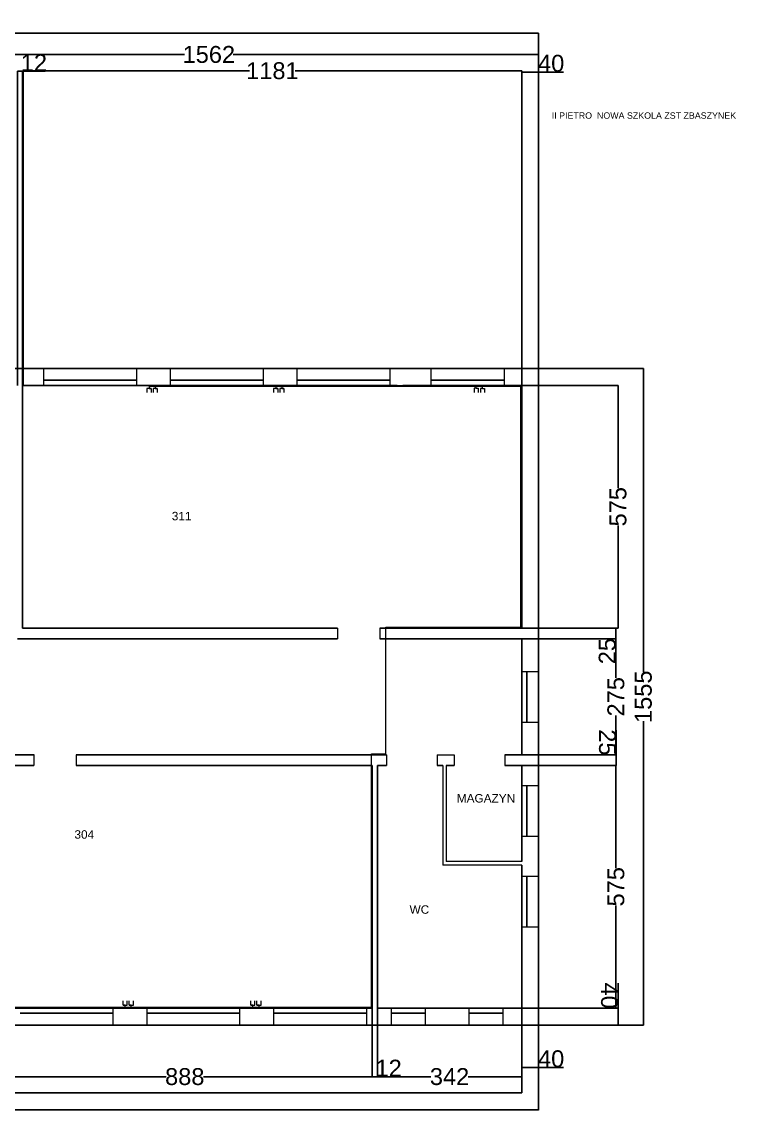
# Model space of a CAD drawing. Header units: inches. Extents: x -264 to 3260, y -2365 to 238.
# Drawn here: x 1570 to 3260, y -2365 to 238 of the extents above; entities that cross this region are included whole.
import ezdxf
from ezdxf.enums import TextEntityAlignment as Align

# ---------------------------------------------------------------- set-up
doc = ezdxf.new("R2010")
doc.units = ezdxf.units.IN
doc.header["$MEASUREMENT"] = 0
doc.layers.get('0').update_dxf_attribs({"lineweight": 0})
doc.layers.get('Defpoints').update_dxf_attribs({"lineweight": 0})
for name, color, linetype, lineweight in [('Gniazda', 6, 'Continuous', 0), ('Gniazda ucz.', 3, 'Continuous', 0), ('Kabel', 2, 'Continuous', 0), ('nazwy', 5, 'Continuous', 30), ('Przewiercenia', 42, 'Continuous', 0), ('wymiarowanie', 252, 'Continuous', 15), ('ściany', 7, 'Continuous', 35)]:
    doc.layers.add(name, color=color, linetype=linetype, lineweight=lineweight)
doc.styles.get("Standard").update_dxf_attribs({"font": 'arial.ttf', "height": 8})
doc.dimstyles.get("Standard").update_dxf_attribs({"dimtxt": 40, "dimasz": 0.2, "dimexe": 0.2, "dimexo": 0.05, "dimgap": 0.09, "dimtad": 0, "dimdec": 0, "dimzin": 0, "dimdsep": 46, "dimtxsty": 'Standard', "dimblk": 'VDDIM_DEFAULT', "dimcen": 0.09, "dimclre": 256, "dimclrt": 7, "dimadec": 0, "dimazin": 0, "dimtfac": 1, "dimtdec": 4, "dimtix": 1, "dimtmove": 0, "dimatfit": 3, "dimfxl": 0, "dimtolj": 1, "dimtzin": 0, "dimarcsym": 0})

# ---------------------------------------------------------------- blocks, each defined once
blk = doc.blocks.new('VDDIM_DEFAULT')
at = {"linetype": 'Continuous'}
blk.add_hatch(color=0, dxfattribs=at).paths.add_polyline_path([(0, 0), (-1, -0.1665), (-1, 0.1665)], flags=0)
at = {"color": 0, "linetype": 'Continuous'}
blk.add_lwpolyline([(0, 0), (-1, -0.1665), (-1, 0.1665), (0, 0)], dxfattribs=at)
blk = doc.blocks.new('*D52')
at = {"layer": 'Defpoints', "color": 0}
for p in [(-23, -2138), (2793, -2138), (2793, -2339)]:
    blk.add_point(p, dxfattribs=at)
at = {"layer": 'wymiarowanie', "lineweight": -2}
for p, q in [((-23, -2138.1), (-23, -2339.2)), ((2793, -2138), (2793, -2339.2))]:
    blk.add_line(p, q, dxfattribs=at)
at = {"layer": 'wymiarowanie', "color": 0, "lineweight": -2}
for p, q in [((-22.8, -2339), (1324.9, -2339)), ((2792.8, -2339), (1445.1, -2339))]:
    blk.add_line(p, q, dxfattribs=at)
at = {"layer": 'wymiarowanie', "color": 0, "lineweight": -2, "xscale": 0.2, "yscale": 0.2, "zscale": 0.2, "rotation": 180}
blk.add_blockref('VDDIM_DEFAULT', (-23, -2339), dxfattribs=at)
at = {"layer": 'wymiarowanie', "color": 0, "lineweight": -2, "xscale": 0.2, "yscale": 0.2, "zscale": 0.2}
blk.add_blockref('VDDIM_DEFAULT', (2793, -2339), dxfattribs=at)
at = {"layer": 'wymiarowanie', "color": 7, "insert": (1385, -2339), "char_height": 40, "attachment_point": 5}
blk.add_mtext('\\A1;2816', dxfattribs=at)
blk = doc.blocks.new('*D53')
at = {"layer": 'Defpoints', "color": 0}
for p in [(17, -2098), (2753, -2098), (2753, -2298.5)]:
    blk.add_point(p, dxfattribs=at)
at = {"layer": 'wymiarowanie', "lineweight": -2}
for p, q in [((17, -2098.1), (17, -2298.7)), ((2753, -2098.1), (2753, -2298.7))]:
    blk.add_line(p, q, dxfattribs=at)
at = {"layer": 'wymiarowanie', "color": 0, "lineweight": -2}
for p, q in [((17.2, -2298.5), (1324.9, -2298.5)), ((2752.8, -2298.5), (1445.1, -2298.5))]:
    blk.add_line(p, q, dxfattribs=at)
at = {"layer": 'wymiarowanie', "color": 0, "lineweight": -2, "xscale": 0.2, "yscale": 0.2, "zscale": 0.2, "rotation": 180}
blk.add_blockref('VDDIM_DEFAULT', (17, -2298.5), dxfattribs=at)
at = {"layer": 'wymiarowanie', "color": 0, "lineweight": -2, "xscale": 0.2, "yscale": 0.2, "zscale": 0.2}
blk.add_blockref('VDDIM_DEFAULT', (2753, -2298.5), dxfattribs=at)
at = {"layer": 'wymiarowanie', "color": 7, "insert": (1385, -2298.5), "char_height": 40, "attachment_point": 5}
blk.add_mtext('\\A1;2736', dxfattribs=at)
blk = doc.blocks.new('*D61')
at = {"layer": 'Defpoints', "color": 0}
for p in [(1511, -2098.1), (2399, -2098.1), (2399, -2260.3)]:
    blk.add_point(p, dxfattribs=at)
at = {"layer": 'wymiarowanie', "lineweight": -2}
for p, q in [((1511, -2098.1), (1511, -2260.5)), ((2399, -2098.1), (2399, -2260.5))]:
    blk.add_line(p, q, dxfattribs=at)
at = {"layer": 'wymiarowanie', "color": 0, "lineweight": -2}
for p, q in [((1511.2, -2260.3), (1910.7, -2260.3)), ((2398.8, -2260.3), (1999.3, -2260.3))]:
    blk.add_line(p, q, dxfattribs=at)
at = {"layer": 'wymiarowanie', "color": 0, "lineweight": -2, "xscale": 0.2, "yscale": 0.2, "zscale": 0.2, "rotation": 180}
blk.add_blockref('VDDIM_DEFAULT', (1511, -2260.3), dxfattribs=at)
at = {"layer": 'wymiarowanie', "color": 0, "lineweight": -2, "xscale": 0.2, "yscale": 0.2, "zscale": 0.2}
blk.add_blockref('VDDIM_DEFAULT', (2399, -2260.3), dxfattribs=at)
at = {"layer": 'wymiarowanie', "color": 7, "insert": (1955, -2260.3), "char_height": 40, "attachment_point": 5}
blk.add_mtext('\\A1;888', dxfattribs=at)
blk = doc.blocks.new('*D62')
at = {"layer": 'Defpoints', "color": 0}
for p in [(2399, -2098.1), (2411, -2098), (2411, -2260.3)]:
    blk.add_point(p, dxfattribs=at)
at = {"layer": 'wymiarowanie', "lineweight": -2}
for p, q in [((2399, -2098.1), (2399, -2260.5)), ((2411, -2098.1), (2411, -2260.5))]:
    blk.add_line(p, q, dxfattribs=at)
at = {"layer": 'wymiarowanie', "color": 0, "lineweight": -2}
for p, q in [((2399.2, -2260.3), (2410.8, -2260.3)), ((2411, -2260.3), (2464.4, -2260.3))]:
    blk.add_line(p, q, dxfattribs=at)
at = {"layer": 'wymiarowanie', "color": 0, "lineweight": -2, "xscale": 0.2, "yscale": 0.2, "zscale": 0.2, "rotation": 180}
blk.add_blockref('VDDIM_DEFAULT', (2399, -2260.3), dxfattribs=at)
at = {"layer": 'wymiarowanie', "color": 0, "lineweight": -2, "xscale": 0.2, "yscale": 0.2, "zscale": 0.2}
blk.add_blockref('VDDIM_DEFAULT', (2411, -2260.3), dxfattribs=at)
at = {"layer": 'wymiarowanie', "color": 7, "insert": (2437.8, -2240.1), "char_height": 40, "attachment_point": 5}
blk.add_mtext('\\A1;12', dxfattribs=at)
blk = doc.blocks.new('*D63')
at = {"layer": 'Defpoints', "color": 0}
for p in [(2411, -2098.1), (2753, -2098.1), (2411, -2260.3)]:
    blk.add_point(p, dxfattribs=at)
at = {"layer": 'wymiarowanie', "lineweight": -2}
for p, q in [((2411, -2098.1), (2411, -2260.5)), ((2753, -2098.1), (2753, -2260.5))]:
    blk.add_line(p, q, dxfattribs=at)
at = {"layer": 'wymiarowanie', "color": 0, "lineweight": -2}
for p, q in [((2411.2, -2260.3), (2538, -2260.3)), ((2752.8, -2260.3), (2626, -2260.3))]:
    blk.add_line(p, q, dxfattribs=at)
at = {"layer": 'wymiarowanie', "color": 0, "lineweight": -2, "xscale": 0.2, "yscale": 0.2, "zscale": 0.2, "rotation": 180}
blk.add_blockref('VDDIM_DEFAULT', (2411, -2260.3), dxfattribs=at)
at = {"layer": 'wymiarowanie', "color": 0, "lineweight": -2, "xscale": 0.2, "yscale": 0.2, "zscale": 0.2}
blk.add_blockref('VDDIM_DEFAULT', (2753, -2260.3), dxfattribs=at)
at = {"layer": 'wymiarowanie', "color": 7, "insert": (2582, -2260.3), "char_height": 40, "attachment_point": 5}
blk.add_mtext('\\A1;342', dxfattribs=at)
blk = doc.blocks.new('*D64')
at = {"layer": 'Defpoints', "color": 0}
for p in [(2753, -2098), (2793, -2138), (2793, -2238.6)]:
    blk.add_point(p, dxfattribs=at)
at = {"layer": 'wymiarowanie', "lineweight": -2}
for p, q in [((2753, -2098.1), (2753, -2238.8)), ((2793, -2138.1), (2793, -2238.8))]:
    blk.add_line(p, q, dxfattribs=at)
at = {"layer": 'wymiarowanie', "color": 0, "lineweight": -2}
for p, q in [((2753.2, -2238.6), (2792.8, -2238.6)), ((2793, -2238.6), (2852.1, -2238.6))]:
    blk.add_line(p, q, dxfattribs=at)
at = {"layer": 'wymiarowanie', "color": 0, "lineweight": -2, "xscale": 0.2, "yscale": 0.2, "zscale": 0.2, "rotation": 180}
blk.add_blockref('VDDIM_DEFAULT', (2753, -2238.6), dxfattribs=at)
at = {"layer": 'wymiarowanie', "color": 0, "lineweight": -2, "xscale": 0.2, "yscale": 0.2, "zscale": 0.2}
blk.add_blockref('VDDIM_DEFAULT', (2793, -2238.6), dxfattribs=at)
at = {"layer": 'wymiarowanie', "color": 7, "insert": (2822.6, -2218.1), "char_height": 40, "attachment_point": 5}
blk.add_mtext('\\A1;40', dxfattribs=at)
blk = doc.blocks.new('*D65')
at = {"layer": 'Defpoints', "color": 0}
for p in [(-23, 211.3), (-23, 18), (2793, -583)]:
    blk.add_point(p, dxfattribs=at)
at = {"layer": 'wymiarowanie', "lineweight": -2}
for p, q in [((-23, 18.1), (-23, 211.5)), ((2793, -583), (2793, 211.5))]:
    blk.add_line(p, q, dxfattribs=at)
at = {"layer": 'wymiarowanie', "color": 0, "lineweight": -2}
for p, q in [((-22.8, 211.3), (1324.9, 211.3)), ((2792.8, 211.3), (1445.1, 211.3))]:
    blk.add_line(p, q, dxfattribs=at)
at = {"layer": 'wymiarowanie', "color": 0, "lineweight": -2, "xscale": 0.2, "yscale": 0.2, "zscale": 0.2}
for p, rotation in [((-23, 211.3), 180), ((2793, 211.3), 360)]:
    blk.add_blockref('VDDIM_DEFAULT', p, dxfattribs=dict(at, rotation=rotation))
at = {"layer": 'wymiarowanie', "color": 7, "insert": (1385, 211.3), "char_height": 40, "attachment_point": 5}
blk.add_mtext('\\A1;2816', dxfattribs=at)
blk = doc.blocks.new('*D67')
at = {"layer": 'Defpoints', "color": 0}
for p in [(2793, 160.5), (1231, 18), (2793, -583)]:
    blk.add_point(p, dxfattribs=at)
at = {"layer": 'wymiarowanie', "lineweight": -2}
for p, q in [((1231, 18.1), (1231, 160.7)), ((2793, -583), (2793, 160.7))]:
    blk.add_line(p, q, dxfattribs=at)
at = {"layer": 'wymiarowanie', "color": 0, "lineweight": -2}
for p, q in [((1231.2, 160.5), (1954.3, 160.5)), ((2792.8, 160.5), (2069.6, 160.5))]:
    blk.add_line(p, q, dxfattribs=at)
at = {"layer": 'wymiarowanie', "color": 0, "lineweight": -2, "xscale": 0.2, "yscale": 0.2, "zscale": 0.2}
for p, rotation in [((1231, 160.5), 180), ((2793, 160.5), 360)]:
    blk.add_blockref('VDDIM_DEFAULT', p, dxfattribs=dict(at, rotation=rotation))
at = {"layer": 'wymiarowanie', "color": 7, "insert": (2012, 160.5), "char_height": 40, "attachment_point": 5}
blk.add_mtext('\\A1;1562', dxfattribs=at)
blk = doc.blocks.new('*D76')
at = {"layer": 'Defpoints', "color": 0}
for p in [(1571, 121), (1559, -623), (1571, -623)]:
    blk.add_point(p, dxfattribs=at)
at = {"layer": 'wymiarowanie', "lineweight": -2}
for p, q in [((1559, -623), (1559, 121.2)), ((1571, -623), (1571, 121.2))]:
    blk.add_line(p, q, dxfattribs=at)
at = {"layer": 'wymiarowanie', "color": 0, "lineweight": -2}
for p, q in [((1559.2, 121), (1570.8, 121)), ((1571, 121), (1624.4, 121))]:
    blk.add_line(p, q, dxfattribs=at)
at = {"layer": 'wymiarowanie', "color": 0, "lineweight": -2, "xscale": 0.2, "yscale": 0.2, "zscale": 0.2, "rotation": 180}
blk.add_blockref('VDDIM_DEFAULT', (1559, 121), dxfattribs=at)
at = {"layer": 'wymiarowanie', "color": 0, "lineweight": -2, "xscale": 0.2, "yscale": 0.2, "zscale": 0.2}
blk.add_blockref('VDDIM_DEFAULT', (1571, 121), dxfattribs=at)
at = {"layer": 'wymiarowanie', "color": 7, "insert": (1597.8, 141.2), "char_height": 40, "attachment_point": 5}
blk.add_mtext('\\A1;12', dxfattribs=at)
blk = doc.blocks.new('*D77')
at = {"layer": 'Defpoints', "color": 0}
for p in [(2752.9976, 122), (1572, -623), (2752.9976, -623)]:
    blk.add_point(p, dxfattribs=at)
at = {"layer": 'wymiarowanie', "lineweight": -2}
for p, q in [((1572, -622.95), (1572, 122.2)), ((2752.9976, -622.95), (2752.9976, 122.2))]:
    blk.add_line(p, q, dxfattribs=at)
at = {"layer": 'wymiarowanie', "color": 0, "lineweight": -2}
for p, q in [((1572.2, 122), (2108.4888, 122)), ((2752.7976, 122), (2216.5088, 122))]:
    blk.add_line(p, q, dxfattribs=at)
at = {"layer": 'wymiarowanie', "color": 0, "lineweight": -2, "xscale": 0.2, "yscale": 0.2, "zscale": 0.2}
for p, rotation in [((1572, 122), 180), ((2752.9976, 122), 360)]:
    blk.add_blockref('VDDIM_DEFAULT', p, dxfattribs=dict(at, rotation=rotation))
at = {"layer": 'wymiarowanie', "color": 7, "insert": (2162.4988, 122), "char_height": 40, "attachment_point": 5}
blk.add_mtext('\\A1;1181', dxfattribs=at)
blk = doc.blocks.new('*D78')
at = {"layer": 'Defpoints', "color": 0}
for p in [(2793, 119), (2793, -583), (2753, -623)]:
    blk.add_point(p, dxfattribs=at)
at = {"layer": 'wymiarowanie', "lineweight": -2}
for p, q in [((2753, -622.95), (2753, 119.2)), ((2793, -582.95), (2793, 119.2))]:
    blk.add_line(p, q, dxfattribs=at)
at = {"layer": 'wymiarowanie', "color": 0, "lineweight": -2}
for p, q in [((2753.2, 119), (2792.8, 119)), ((2793, 119), (2852.06, 119))]:
    blk.add_line(p, q, dxfattribs=at)
at = {"layer": 'wymiarowanie', "color": 0, "lineweight": -2, "xscale": 0.2, "yscale": 0.2, "zscale": 0.2, "rotation": 180}
blk.add_blockref('VDDIM_DEFAULT', (2753, 119), dxfattribs=at)
at = {"layer": 'wymiarowanie', "color": 0, "lineweight": -2, "xscale": 0.2, "yscale": 0.2, "zscale": 0.2}
blk.add_blockref('VDDIM_DEFAULT', (2793, 119), dxfattribs=at)
at = {"layer": 'wymiarowanie', "color": 7, "insert": (2822.63, 139.51), "char_height": 40, "attachment_point": 5}
blk.add_mtext('\\A1;40', dxfattribs=at)
blk = doc.blocks.new('*D79')
at = {"layer": 'Defpoints', "color": 0}
for p in [(2793, -583), (3041, -583), (2793, -2138.1)]:
    blk.add_point(p, dxfattribs=at)
at = {"layer": 'wymiarowanie', "lineweight": -2}
for p, q in [((2793, -583), (3041.2, -583)), ((2793, -2138.1), (3041.2, -2138.1))]:
    blk.add_line(p, q, dxfattribs=at)
at = {"layer": 'wymiarowanie', "color": 0, "lineweight": -2}
for p, q in [((3041, -583.2), (3041, -1302.5)), ((3041, -2137.9), (3041, -1418.5))]:
    blk.add_line(p, q, dxfattribs=at)
at = {"layer": 'wymiarowanie', "color": 0, "lineweight": -2, "xscale": 0.2, "yscale": 0.2, "zscale": 0.2}
for p, rotation in [((3041, -583), 89.9999999999999), ((3041, -2138.1), 269.9999999999999)]:
    blk.add_blockref('VDDIM_DEFAULT', p, dxfattribs=dict(at, rotation=rotation))
at = {"layer": 'wymiarowanie', "color": 7, "insert": (3041, -1360.5), "char_height": 40, "attachment_point": 5, "rotation": 90}
blk.add_mtext('\\A1;1555', dxfattribs=at)
blk = doc.blocks.new('*D80')
at = {"layer": 'Defpoints', "color": 0}
for p in [(2753, -2098), (2981, -2098), (2793, -2138.1)]:
    blk.add_point(p, dxfattribs=at)
at = {"layer": 'wymiarowanie', "color": 0, "lineweight": -2}
for p, q in [((2981, -2098), (2981, -2038.9)), ((2981, -2137.9), (2981, -2098.2))]:
    blk.add_line(p, q, dxfattribs=at)
at = {"layer": 'wymiarowanie', "lineweight": -2}
for p, q in [((2753.1, -2098), (2981.2, -2098)), ((2793.1, -2138.1), (2981.2, -2138.1))]:
    blk.add_line(p, q, dxfattribs=at)
at = {"layer": 'wymiarowanie', "color": 0, "lineweight": -2, "xscale": 0.2, "yscale": 0.2, "zscale": 0.2}
for p, rotation in [((2981, -2098), 90), ((2981, -2138.1), 270)]:
    blk.add_blockref('VDDIM_DEFAULT', p, dxfattribs=dict(at, rotation=rotation))
at = {"layer": 'wymiarowanie', "color": 7, "insert": (2960.5, -2068.4), "char_height": 40, "attachment_point": 5, "rotation": 270}
blk.add_mtext('\\A1;40', dxfattribs=at)
blk = doc.blocks.new('*D81')
at = {"layer": 'Defpoints', "color": 0}
for p in [(2753, -1523), (2976, -1523), (2753, -2098)]:
    blk.add_point(p, dxfattribs=at)
at = {"layer": 'wymiarowanie', "lineweight": -2}
for p, q in [((2753, -1523), (2976.2, -1523)), ((2753, -2098), (2976.2, -2098))]:
    blk.add_line(p, q, dxfattribs=at)
at = {"layer": 'wymiarowanie', "color": 0, "lineweight": -2}
for p, q in [((2976, -1523.2), (2976, -1766.1)), ((2976, -2097.8), (2976, -1854.9))]:
    blk.add_line(p, q, dxfattribs=at)
at = {"layer": 'wymiarowanie', "color": 0, "lineweight": -2, "xscale": 0.2, "yscale": 0.2, "zscale": 0.2}
for p, rotation in [((2976, -1523), 89.9999999999999), ((2976, -2098), 269.9999999999999)]:
    blk.add_blockref('VDDIM_DEFAULT', p, dxfattribs=dict(at, rotation=rotation))
at = {"layer": 'wymiarowanie', "color": 7, "insert": (2976, -1810.5), "char_height": 40, "attachment_point": 5, "rotation": 90}
blk.add_mtext('\\A1;575', dxfattribs=at)
blk = doc.blocks.new('*D82')
at = {"layer": 'Defpoints', "color": 0}
for p in [(2753, -1498), (2976.2, -1498), (2753, -1523)]:
    blk.add_point(p, dxfattribs=at)
at = {"layer": 'wymiarowanie', "color": 0, "lineweight": -2}
for p, q in [((2976.2, -1498), (2976.2, -1439.4)), ((2976.2, -1522.8), (2976.2, -1498.2))]:
    blk.add_line(p, q, dxfattribs=at)
at = {"layer": 'wymiarowanie', "lineweight": -2}
for p, q in [((2753, -1498), (2976.4, -1498)), ((2753.1, -1523), (2976.4, -1523))]:
    blk.add_line(p, q, dxfattribs=at)
at = {"layer": 'wymiarowanie', "color": 0, "lineweight": -2, "xscale": 0.2, "yscale": 0.2, "zscale": 0.2}
for p, rotation in [((2976.2, -1498), 90), ((2976.2, -1523), 270)]:
    blk.add_blockref('VDDIM_DEFAULT', p, dxfattribs=dict(at, rotation=rotation))
at = {"layer": 'wymiarowanie', "color": 7, "insert": (2955.7, -1468.6), "char_height": 40, "attachment_point": 5, "rotation": 270}
blk.add_mtext('\\A1;25', dxfattribs=at)
blk = doc.blocks.new('*D83')
at = {"layer": 'Defpoints', "color": 0}
for p in [(2753, -1223), (2976, -1223), (2713, -1498)]:
    blk.add_point(p, dxfattribs=at)
at = {"layer": 'wymiarowanie', "lineweight": -2}
for p, q in [((2753.1, -1223), (2976.2, -1223)), ((2713, -1498), (2976.2, -1498))]:
    blk.add_line(p, q, dxfattribs=at)
at = {"layer": 'wymiarowanie', "color": 0, "lineweight": -2}
for p, q in [((2976, -1223.2), (2976, -1315.8)), ((2976, -1497.8), (2976, -1405.2))]:
    blk.add_line(p, q, dxfattribs=at)
at = {"layer": 'wymiarowanie', "color": 0, "lineweight": -2, "xscale": 0.2, "yscale": 0.2, "zscale": 0.2}
for p, rotation in [((2976, -1223), 89.99999999999972), ((2976, -1498), 269.9999999999997)]:
    blk.add_blockref('VDDIM_DEFAULT', p, dxfattribs=dict(at, rotation=rotation))
at = {"layer": 'wymiarowanie', "color": 7, "insert": (2976, -1360.5), "char_height": 40, "attachment_point": 5, "rotation": 90}
blk.add_mtext('\\A1;275', dxfattribs=at)
blk = doc.blocks.new('*D84')
at = {"layer": 'Defpoints', "color": 0}
for p in [(2753, -1198), (2753, -1223), (2976, -1223)]:
    blk.add_point(p, dxfattribs=at)
at = {"layer": 'wymiarowanie', "lineweight": -2}
for p, q in [((2753, -1198), (2976.2, -1198)), ((2753, -1223), (2976.2, -1223))]:
    blk.add_line(p, q, dxfattribs=at)
at = {"layer": 'wymiarowanie', "color": 0, "lineweight": -2}
for p, q in [((2976, -1198.2), (2976, -1222.8)), ((2976, -1223), (2976, -1281.6))]:
    blk.add_line(p, q, dxfattribs=at)
at = {"layer": 'wymiarowanie', "color": 0, "lineweight": -2, "xscale": 0.2, "yscale": 0.2, "zscale": 0.2}
for p, rotation in [((2976, -1198), 90), ((2976, -1223), 270)]:
    blk.add_blockref('VDDIM_DEFAULT', p, dxfattribs=dict(at, rotation=rotation))
at = {"layer": 'wymiarowanie', "color": 7, "insert": (2955.5, -1252.4), "char_height": 40, "attachment_point": 5, "rotation": 90}
blk.add_mtext('\\A1;25', dxfattribs=at)
blk = doc.blocks.new('*D85')
at = {"layer": 'Defpoints', "color": 0}
for p in [(2753, -623), (2981, -623), (2753, -1198)]:
    blk.add_point(p, dxfattribs=at)
at = {"layer": 'wymiarowanie', "lineweight": -2}
for p, q in [((2753, -623), (2981.2, -623)), ((2753.1, -1198), (2981.2, -1198))]:
    blk.add_line(p, q, dxfattribs=at)
at = {"layer": 'wymiarowanie', "color": 0, "lineweight": -2}
for p, q in [((2981, -623.2), (2981, -866.1)), ((2981, -1197.8), (2981, -954.9))]:
    blk.add_line(p, q, dxfattribs=at)
at = {"layer": 'wymiarowanie', "color": 0, "lineweight": -2, "xscale": 0.2, "yscale": 0.2, "zscale": 0.2}
for p, rotation in [((2981, -623), 89.9999999999999), ((2981, -1198), 269.9999999999999)]:
    blk.add_blockref('VDDIM_DEFAULT', p, dxfattribs=dict(at, rotation=rotation))
at = {"layer": 'wymiarowanie', "color": 7, "insert": (2981, -910.5), "char_height": 40, "attachment_point": 5, "rotation": 90}
blk.add_mtext('\\A1;575', dxfattribs=at)
blk = doc.blocks.new('VDRAWCLIP1617954900')
at = {"layer": 'Gniazda ucz.', "linetype": 'Continuous', "lineweight": 0}
for p, q in [((0, 5), (0, 15)), ((5, 5), (0, 5)), ((0, 5), (10, 5)), ((5, 0), (5, 5)), ((10, 5), (10, 15))]:
    blk.add_line(p, q, dxfattribs=at)
blk = doc.blocks.new('VDRAWCLIP1617954937')
at = {"layer": 'Gniazda ucz.', "linetype": 'Continuous', "lineweight": 0}
for p, q in [((14.5, 5), (14.5, 15)), ((19.5, 5), (14.5, 5)), ((14.5, 5), (24.5, 5)), ((19.5, 0), (19.5, 5)), ((24.5, 5), (24.5, 15))]:
    blk.add_line(p, q, dxfattribs=at)
at = {"layer": 'Gniazda ucz.', "linetype": 'Continuous'}
blk.add_blockref('VDRAWCLIP1617954900', (0, 0), dxfattribs=at)
blk = doc.blocks.new('VDRAWCLIP1617955192')
at = {"layer": 'Gniazda ucz.', "linetype": 'Continuous'}
blk.add_blockref('VDRAWCLIP1617954937', (0, 0), dxfattribs=at)
blk = doc.blocks.new('VDRAWCLIP1617955246')
at = {"layer": 'Gniazda', "linetype": 'Continuous'}
blk.add_blockref('VDRAWCLIP1617955192', (0, 0), dxfattribs=at)
blk = doc.blocks.new('VDRAWCLIP1617955260')
at = {"layer": 'Gniazda', "linetype": 'Continuous'}
blk.add_blockref('VDRAWCLIP1617955192', (0, 0), dxfattribs=at)
blk = doc.blocks.new('VDRAWCLIP1617955332')
at = {"layer": 'Gniazda', "linetype": 'Continuous'}
blk.add_blockref('VDRAWCLIP1617955192', (0, 0), dxfattribs=at)
blk = doc.blocks.new('VDRAWCLIP1617955345')
at = {"layer": 'Gniazda ucz.', "linetype": 'Continuous', "rotation": 179.999999999987}
blk.add_blockref('VDRAWCLIP1617955332', (24.5, 15), dxfattribs=at)
blk = doc.blocks.new('VDRAWCLIP1617955350')
at = {"layer": 'Gniazda ucz.', "linetype": 'Continuous', "rotation": 179.999999999987}
blk.add_blockref('VDRAWCLIP1617955332', (24.5, 15), dxfattribs=at)
blk = doc.blocks.new('VDRAWCLIP1617798703')
at = {"layer": 'Gniazda', "linetype": 'Continuous', "lineweight": 0}
for p, q in [((0, 5), (0, 15)), ((5, 5), (0, 5)), ((5, 5), (5, 0)), ((5, 5), (10, 5)), ((10, 5), (10, 15))]:
    blk.add_line(p, q, dxfattribs=at)
blk = doc.blocks.new('VDRAWCLIP1617798856')
at = {"layer": 'Gniazda', "linetype": 'Continuous'}
blk.add_blockref('VDRAWCLIP1617798703', (0, 0), dxfattribs=at)
blk = doc.blocks.new('VDRAWCLIP1617798883')
at = {"layer": 'Gniazda', "linetype": 'Continuous'}
for name, p in [('VDRAWCLIP1617798703', (0, 0.1)), ('VDRAWCLIP1617798856', (14.9, 0))]:
    blk.add_blockref(name, p, dxfattribs=at)
blk = doc.blocks.new('VDRAWCLIP1617955138')
at = {"layer": 'Gniazda', "linetype": 'Continuous'}
blk.add_blockref('VDRAWCLIP1617798883', (0, 0), dxfattribs=at)
blk = doc.blocks.new('VDRAWCLIP1617955368')
at = {"layer": 'Gniazda ucz.', "linetype": 'Continuous'}
blk.add_blockref('VDRAWCLIP1617955138', (0, 0), dxfattribs=at)
blk = doc.blocks.new('VDRAWCLIP1617955438')
at = {"layer": 'Gniazda ucz.', "linetype": 'Continuous'}
blk.add_blockref('VDRAWCLIP1617955368', (0, 0), dxfattribs=at)
blk = doc.blocks.new('VDRAWCLIP1617955446')
at = {"layer": 'Gniazda ucz.', "linetype": 'Continuous', "rotation": 179.999999999987}
blk.add_blockref('VDRAWCLIP1617955438', (24.9, 15.1), dxfattribs=at)

msp = doc.modelspace()

# ---------------------------------------------------------------- linework, layer by layer
at = {"layer": 'Kabel', "linetype": 'Continuous', "lineweight": 0}
for p, q in [((1870.5, -625), (2751, -625)), ((2751, -1196), (2751, -625)), ((2431, -1198), (2431, -1196)), ((2431, -1196), (2751, -1196)), ((2431, -1225), (2431, -1223)), ((2431, -1496), (2431, -1225)), ((2397, -1498), (2397, -1496)), ((2397, -1496), (2431, -1496)), ((2397, -2096), (2397, -1523)), ((1511, -2096), (2397, -2096))]:
    msp.add_line(p, q, dxfattribs=at)
at = {"layer": 'Przewiercenia', "linetype": 'Continuous', "lineweight": 0}
for p, q in [((2431, -1223), (2431, -1198)), ((2397, -1523), (2397, -1498))]:
    msp.add_line(p, q, dxfattribs=at)
at = {"layer": 'ściany', "linetype": 'Continuous', "lineweight": 25}
for p, q in [((2753, 18), (2753, 18)), ((2793, 18), (2793, 18)), ((1232, -583), (2793, -583)), ((2793, -583), (2793, -2138)), ((1571, -623), (1571, -1198)), ((1572, -623), (2458, -623)), ((1620.6, -611), (1840.6, -611)), ((1920.6, -611), (2140.6, -611)), ((2220.6, -611), (2440.6, -611)), ((2471, -623), (2753, -623)), ((2537.9, -611), (2711.3, -611)), ((2753, -623), (2753, -1198)), ((2793, -611), (2793, -611)), ((1559, -1223), (2316.9, -1223)), ((1571, -1198), (2316.9, -1198)), ((2416.9, -1198), (2459, -1198)), ((2416.9, -1223), (2753, -1223)), ((2459, -1198), (2459, -1198)), ((2471, -1198), (2471, -1198)), ((2471, -1198), (2753, -1198)), ((2753, -1223), (2753, -1498)), ((2765, -1300.5), (2765, -1420.5)), ((1362, -1498), (1598.5, -1498)), ((1697.7, -1498), (2433, -1498)), ((1511, -1523), (1597.7, -1523)), ((1697.7, -1523), (2399, -1523)), ((2411, -1523), (2433, -1523)), ((2553, -1523), (2566, -1523)), ((2574, -1523), (2593, -1523)), ((2713, -1523), (2753, -1523)), ((2753, -1523), (2753, -1751)), ((2765, -1570.5), (2765, -1690.5)), ((2753, -1759), (2753, -2098)), ((2765, -1785), (2765, -1905)), ((1511, -2098), (2399, -2098)), ((2411, -2098), (2753, -2098)), ((1565, -2110), (1785, -2110)), ((1865, -2110), (2085, -2110)), ((2165, -2110), (2385, -2110)), ((2444, -2110), (2524, -2110)), ((2628, -2110), (2708, -2110)), ((-23, -2138), (2793, -2138)), ((-23, -2138), (2793, -2138)), ((2793, -2138), (2793, -2138))]:
    msp.add_line(p, q, dxfattribs=at)
at = {"layer": 'ściany', "lineweight": 25}
for p, q in [((2793, -10), (2793, -10)), ((2399, -1523), (2399, -2098)), ((2411, -1523), (2411, -2098))]:
    msp.add_line(p, q, dxfattribs=at)
at = {"layer": 'ściany', "linetype": 'Continuous', "lineweight": 0}
for p, q in [((1620.6, -583), (1620.6, -623)), ((1840.6, -583), (1840.6, -623)), ((1920.6, -583), (1920.6, -623)), ((2140.6, -583), (2140.6, -623)), ((2220.6, -583), (2220.6, -623)), ((2440.6, -583), (2440.6, -623)), ((2537.9, -583), (2537.9, -623)), ((2711.3, -583), (2711.3, -623)), ((2458, -623), (2471, -623)), ((2316.9, -1198), (2316.9, -1223)), ((2416.9, -1198), (2416.9, -1223)), ((2459, -1198), (2471, -1198)), ((2753, -1300.5), (2793, -1300.5)), ((2793, -1332.5), (2793, -1332.5)), ((2793, -1360.5), (2793, -1360.5)), ((2753, -1420.5), (2793, -1420.5)), ((1597.7, -1498), (1597.7, -1523)), ((1697.7, -1498), (1697.7, -1523)), ((2433, -1498), (2433, -1523)), ((2553, -1498), (2553, -1523)), ((2553, -1498), (2593, -1498)), ((2593, -1498), (2593, -1523)), ((2713, -1498), (2713, -1498)), ((2713, -1498), (2713, -1523)), ((2713, -1498), (2753, -1498)), ((2566, -1523), (2566, -1759)), ((2574, -1523), (2574, -1751)), ((2753, -1570.5), (2793, -1570.5)), ((2753, -1690.5), (2793, -1690.5)), ((2753, -1759), (2566, -1759)), ((2566, -1759), (2566, -1759)), ((2753, -1751), (2574, -1751)), ((2753, -1785), (2793, -1785)), ((2753, -1905), (2793, -1905)), ((1785, -2098), (1785, -2138)), ((1865, -2098), (1865, -2138)), ((2085, -2098), (2085, -2138)), ((2165, -2098), (2165, -2138)), ((2385, -2098), (2385, -2138)), ((2444, -2098), (2444, -2138)), ((2524, -2098), (2524, -2138)), ((2628, -2098), (2628, -2138)), ((2708, -2098), (2708, -2138))]:
    msp.add_line(p, q, dxfattribs=at)

# ---------------------------------------------------------------- block references
at = {"layer": 'Gniazda ucz.', "linetype": 'Continuous'}
for name, p in [('VDRAWCLIP1617955350', (1865.5, -640.1)), ('VDRAWCLIP1617955345', (2165.3, -640.3)), ('VDRAWCLIP1617955446', (2640.1, -640.1)), ('VDRAWCLIP1617955260', (1808.9, -2096)), ('VDRAWCLIP1617955246', (2111.3, -2095.9))]:
    msp.add_blockref(name, p, dxfattribs=at)

# ---------------------------------------------------------------- texts
at = {"layer": 'nazwy', "linetype": 'Continuous', "lineweight": 0}
for s, p in [('311', (1924.3, -948.6)), ('304', (1693.8, -1702.6)), ('WC', (2487.3, -1880.4))]:
    msp.add_text(s, height=20, dxfattribs=at).set_placement(p, align=Align.BOTTOM_LEFT)
msp.add_text('MAGAZYN', height=20, rotation=360, dxfattribs=at).set_placement((2599.2, -1617), align=Align.BOTTOM_LEFT)
at = {"layer": 'wymiarowanie', "linetype": 'Continuous', "lineweight": 0}
msp.add_text('II PIETRO  NOWA SZKOLA ZST ZBASZYNEK', height=15, dxfattribs=at).set_placement((2824, 4), align=Align.BOTTOM_LEFT)

# ---------------------------------------------------------------- dimensions: what is measured, and where the dimension line sits
for base, p1, p2, picture, middle in [((-23, 211.3), (2793, -583), (-23, 18), '*D65', (1385, 211.3)), ((2793, 160.5), (1231, 18), (2793, -583), '*D67', (2012, 160.5)), ((1571, 121), (1559, -623), (1571, -623), '*D76', (1597.8, 141.2)), ((2793, 119), (2753, -623), (2793, -583), '*D78', (2822.6, 139.5)), ((2753, 122), (1572, -623), (2753, -623), '*D77', (2162.5, 122)), ((2753, -2298.5), (17, -2098), (2753, -2098), '*D53', (1385, -2298.5)), ((2399, -2260.3), (1511, -2098.1), (2399, -2098.1), '*D61', (1955, -2260.3)), ((2411, -2260.3), (2399, -2098.1), (2411, -2098), '*D62', (2437.8, -2240.1)), ((2411, -2260.3), (2753, -2098.1), (2411, -2098.1), '*D63', (2582, -2260.3)), ((2793, -2238.6), (2753, -2098), (2793, -2138), '*D64', (2822.6, -2218.1)), ((2793, -2339), (-23, -2138), (2793, -2138), '*D52', (1385, -2339))]:
    dim = msp.add_linear_dim(base=base, p1=p1, p2=p2, dimstyle='Standard', dxfattribs=at)
    dim.commit()
    dim.dimension.update_dxf_attribs({"geometry": picture, "text_midpoint": middle})
for base, p1, p2, picture, middle in [((3041, -583), (2793, -2138.1), (2793, -583), '*D79', (3041, -1360.5)), ((2981, -623), (2753, -1198), (2753, -623), '*D85', (2981, -910.5)), ((2976, -1223), (2713, -1498), (2753, -1223), '*D83', (2976, -1360.5)), ((2976, -1223), (2753, -1198), (2753, -1223), '*D84', (2955.5, -1252.4)), ((2976.2, -1498), (2753, -1523), (2753, -1498), '*D82', (2955.7, -1468.6)), ((2976, -1523), (2753, -2098), (2753, -1523), '*D81', (2976, -1810.5)), ((2981, -2098), (2793, -2138.1), (2753, -2098), '*D80', (2960.5, -2068.4))]:
    dim = msp.add_linear_dim(base=base, p1=p1, p2=p2, angle=90, dimstyle='Standard', dxfattribs=at)
    dim.commit()
    dim.dimension.update_dxf_attribs({"geometry": picture, "text_midpoint": middle})

doc.saveas('drawing.dxf')
